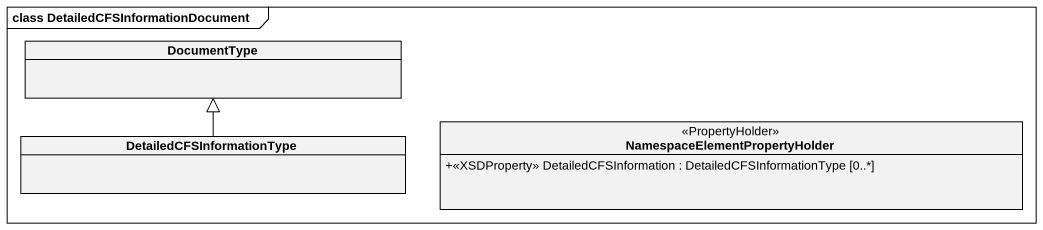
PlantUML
@startuml
mainframe class DetailedCFSInformationDocument
hide circle
hide empty members
skinparam classAttributeIconSize 0
class DocumentType
class DetailedCFSInformationType
class "NamespaceElementPropertyHolder" as NamespaceElementPropertyHold <<PropertyHolder>> {
  +<<XSDProperty>> DetailedCFSInformation : DetailedCFSInformationType [0..*]
}
DetailedCFSInformationType -up-|> DocumentType
@enduml
